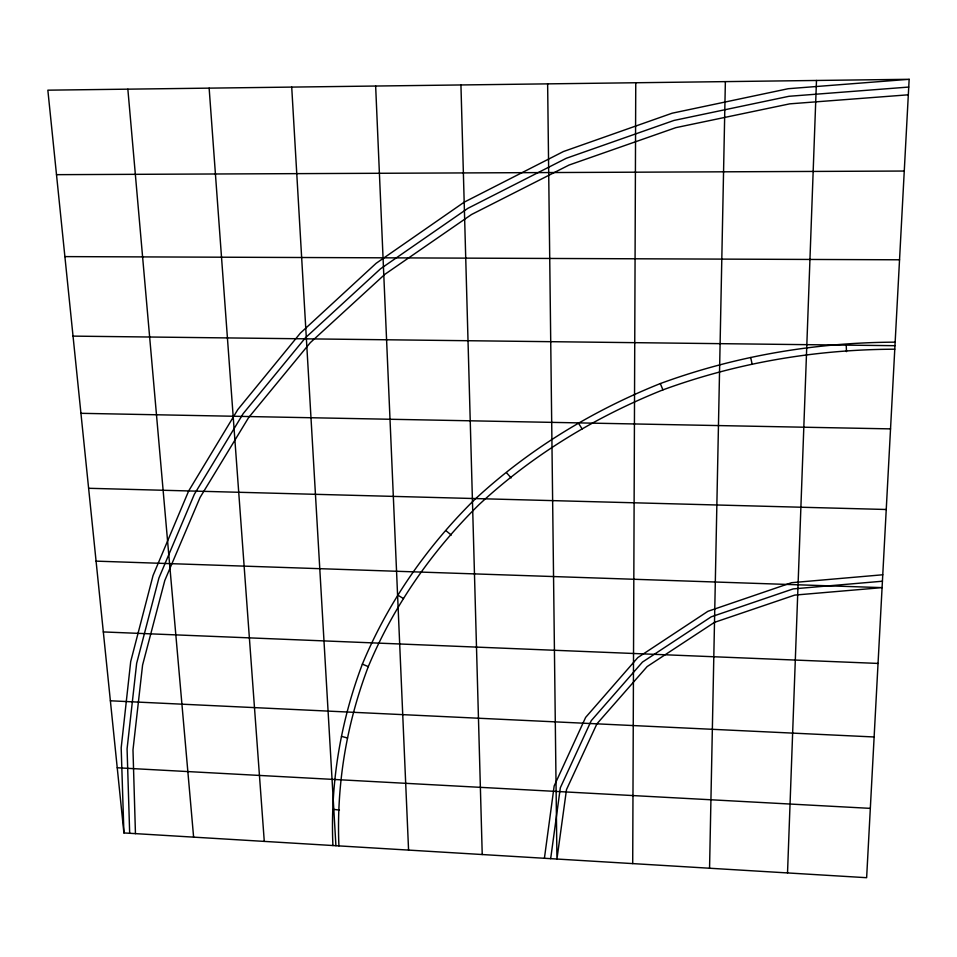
<?xml version="1.0" encoding="UTF-8"?>
<svg xmlns="http://www.w3.org/2000/svg" width="957" height="957" viewBox="0 0 957 957"><rect width="100%" height="100%" fill="white"/><g stroke="black" fill="none" stroke-linecap="round" stroke-linejoin="round"><path stroke-width="1.44" d="M632.709 863.597L635.759 82.757M332.916 845.533C330.177 783.663 340.453 722.009 362.368 664.134C388.004 602.384 426.631 547.093 474.074 500.128C528.18 449.754 591.785 411.008 660.294 383.566C735.526 355.944 815.077 342.439 895.154 342.163M338.922 845.892C336.29 784.74 346.542 723.815 368.289 666.634C393.71 605.661 431.954 551.1 478.895 504.758C532.391 455.089 595.242 416.905 662.938 389.87C737.213 362.691 815.735 349.425 894.771 349.209M709.556 868.226L725.37 81.62M787.527 872.928L816.488 80.472M909.15 79.299L866.635 877.701L123.908 832.937L47.85 90.173L909.15 79.299L788.257 88.702L672.161 113.201L563.422 151.541L464.181 202.178L376.113 263.319L300.402 333.084L237.803 409.572L188.673 490.953L153.06 575.48L130.702 661.586L121.18 747.824L123.908 832.937M544.413 858.273L554.175 785.936L585.636 717.403L637.793 657.591L707.917 611.296L791.595 582.693L882.761 574.774M550.67 858.656L560.335 787.755L591.282 720.621L642.458 662.088L711.218 616.822L793.162 588.902L882.426 581.222M908.731 87.063L789.011 96.286L673.991 120.438L566.233 158.3L467.853 208.351L380.503 268.821L305.367 337.857L243.198 413.591L194.379 494.207L158.934 577.968L136.648 663.333L127.078 748.853L129.674 833.284M908.325 94.803L789.764 103.846L675.833 127.652L569.056 165.047L471.526 214.512L384.893 274.312L310.331 342.63L248.605 417.611L200.073 497.449L164.807 580.456L142.581 665.067L132.987 749.881L135.451 833.631M56.499 174.664L904.269 171.04M64.897 256.608L899.544 259.79M73.031 336.122L894.962 345.692M80.938 413.316L890.536 428.88M88.618 488.285L886.242 509.495M96.071 561.137L882.079 587.634L794.741 595.098L714.496 622.349L647.135 666.574L596.917 723.839L566.508 789.561L556.938 859.027L547.631 83.869M103.32 631.931L878.048 663.428M110.366 700.787L874.124 736.974M117.233 767.765L870.32 808.366M333.395 809.323L339.448 810.101M341.493 736.376L347.558 738.003M362.368 664.134L368.289 666.634M397.909 595.194L403.507 598.58M446.177 530.848L451.285 535.071M506.684 472.914L511.134 477.914M578.507 423.221L582.131 428.939M660.294 383.566L662.938 389.87M750.671 357.523L752.178 364.258M127.855 89.168L193.613 837.136M209.14 88.14L264.276 841.394M291.718 87.099L335.919 845.713M375.646 86.034L408.567 850.091M846.215 344.664L846.478 351.638M460.939 84.958L482.232 854.529"/></g></svg>
